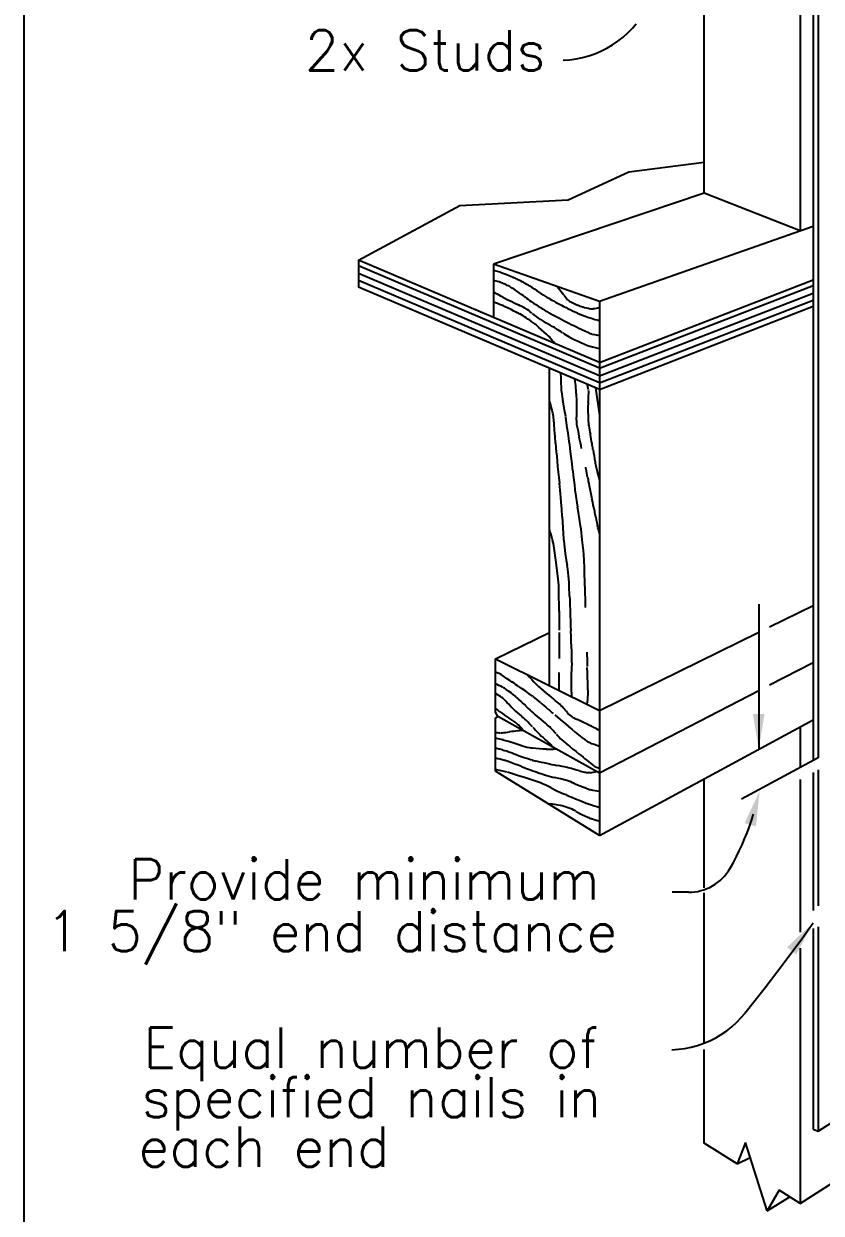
# Model space of a CAD drawing. Header units: inches. Extents: x 683 to 9753, y -6805 to 20230.
# Drawn here: x 8529.5 to 8628.8, y -3509.9 to -3362 of the extents above; entities that cross this region are included whole.
import ezdxf

# ---------------------------------------------------------------- set-up
doc = ezdxf.new("R2010")
doc.units = ezdxf.units.IN
doc.header["$LTSCALE"] = 48
doc.header["$MEASUREMENT"] = 0
for name, color, linetype in [('Dim', 1, 'Continuous'), ('DPIS-BL', 9, 'Continuous'), ('DPIS-TEXT', 7, 'Continuous')]:
    doc.layers.add(name, color=color, linetype=linetype)
doc.styles.add('SIMPLEX', font='simplex.shx', dxfattribs={"oblique": 15, "height": 4})

# ---------------------------------------------------------------- blocks, each defined once
blk = doc.blocks.new('A$C1BDB07E1')
at = {"color": 6}
blk.add_circle((-155.2, -310.96), 8.93, dxfattribs=at)
at = {"layer": 'Dim', "color": 6}
for p, q in [((-177.33, -175.76), (-177.33, -121.41)), ((-165.41, -124.69), (-165.41, -180.45)), ((-194.25, -176.58), (-186.74, -173.1)), ((-186.74, -173.1), (-177.33, -171.89)), ((-177.33, -175.76), (-203.55, -184.57)), ((-165.41, -180.45), (-177.33, -175.76)), ((-220.36, -184.07), (-207.73, -177.27)), ((-207.73, -177.27), (-194.25, -176.58)), ((-163.8, -179.88), (-190.36, -189.24)), ((-190.36, -196.8), (-220.36, -184.07)), ((-220.36, -184.07), (-220.36, -187.43)), ((-190.36, -189.24), (-203.55, -184.57)), ((-203.55, -184.57), (-203.55, -191.2)), ((-190.36, -200.17), (-220.36, -187.43)), ((-190.36, -196.8), (-163.8, -186.52)), ((-190.36, -189.24), (-190.36, -196.8)), ((-190.36, -200.17), (-163.8, -189.82)), ((-196.59, -237.02), (-196.59, -197.52)), ((-190.36, -196.8), (-190.36, -200.17)), ((-190.36, -200.17), (-190.36, -240.1)), ((-169.23, -229.71), (-163.8, -227.04)), ((-203.32, -233.69), (-196.59, -230.42)), ((-190.36, -240.1), (-170.55, -230.36)), ((-203.32, -233.69), (-190.36, -240.1)), ((-203.32, -240.32), (-203.32, -233.69)), ((-163.8, -234.16), (-169.23, -236.96)), ((-170.55, -237.65), (-190.36, -247.88)), ((-203.32, -247.63), (-203.32, -241.01)), ((-190.36, -240.1), (-190.36, -255.66)), ((-190.36, -255.66), (-163.8, -241.27)), ((-165.41, -242.14), (-165.41, -247.2)), ((-190.36, -255.66), (-203.32, -247.63)), ((-177.33, -262.15), (-177.33, -248.6)), ((-165.41, -248.7), (-165.41, -267.67)), ((-177.33, -281.47), (-177.33, -262.8)), ((-165.41, -269.68), (-165.41, -301.41)), ((-177.33, -293.93), (-177.33, -282.28)), ((-173.22, -296.5), (-177.33, -293.93)), ((-172.21, -293.83), (-173.22, -296.5)), ((-169.49, -302.32), (-172.21, -293.83)), ((-173.22, -296.5), (-171.61, -295.71)), ((-165.41, -301.41), (-158.62, -297.08)), ((-168.02, -299.77), (-169.49, -302.32)), ((-165.41, -301.41), (-168.02, -299.77)), ((-169.49, -302.32), (-166.68, -300.61))]:
    blk.add_line(p, q, dxfattribs=at)
at = {"layer": 'Dim', "color": 1}
for p, q in [((-163.8, -130.08), (-163.8, -246.33)), ((-163.16, -130.34), (-163.16, -245.98)), ((-163.8, -247.83), (-163.8, -264.99)), ((-163.16, -247.49), (-163.16, -264.41)), ((-163.8, -267.24), (-163.8, -292.17)), ((-163.16, -267.03), (-163.16, -292.43)), ((-163.16, -292.43), (-159, -289.78)), ((-163.8, -292.17), (-163.16, -292.43))]:
    blk.add_line(p, q, dxfattribs=at)
at = {"layer": 'Dim', "color": 2}
for p, q in [((-186.84, -155.8), (-186.27, -155.21)), ((-186.27, -155.21), (-185.82, -154.69)), ((-188.08, -156.85), (-187.44, -156.35)), ((-187.44, -156.35), (-186.84, -155.8)), ((-190.94, -158.41), (-190.19, -158.09)), ((-190.19, -158.09), (-189.46, -157.72)), ((-189.46, -157.72), (-188.76, -157.31)), ((-188.76, -157.31), (-188.08, -156.85)), ((-194.91, -159.2), (-194.1, -159.15)), ((-194.1, -159.15), (-193.29, -159.05)), ((-193.29, -159.05), (-192.49, -158.89)), ((-192.49, -158.89), (-191.71, -158.67)), ((-191.71, -158.67), (-190.94, -158.41)), ((-190.36, -197.52), (-220.36, -184.79)), ((-190.36, -198.48), (-220.36, -185.75)), ((-203.54, -185.38), (-203.54, -185.38)), ((-203.38, -185.42), (-203.54, -185.38)), ((-203.22, -185.46), (-203.38, -185.42)), ((-203.07, -185.5), (-203.22, -185.46)), ((-202.91, -185.55), (-203.07, -185.5)), ((-202.29, -185.77), (-202.68, -185.62)), ((-201.9, -185.92), (-202.29, -185.77)), ((-201.51, -186.08), (-201.9, -185.92)), ((-201.12, -186.23), (-201.51, -186.08)), ((-190.36, -199.35), (-220.36, -186.62)), ((-203.54, -186.61), (-203.55, -186.61)), ((-203.52, -186.61), (-203.54, -186.61)), ((-203.49, -186.62), (-203.52, -186.61)), ((-203.47, -186.63), (-203.49, -186.62)), ((-203.44, -186.63), (-203.47, -186.63)), ((-203.41, -186.64), (-203.41, -186.64)), ((-203.23, -186.69), (-203.41, -186.64)), ((-203.05, -186.75), (-203.23, -186.69)), ((-202.87, -186.8), (-203.05, -186.75)), ((-202.69, -186.86), (-202.87, -186.8)), ((-201.5, -187.41), (-201.5, -187.41)), ((-201.25, -187.56), (-201.5, -187.41)), ((-201.01, -187.71), (-201.25, -187.56)), ((-200.77, -187.87), (-201.01, -187.71)), ((-200.53, -188.03), (-200.77, -187.87)), ((-200.6, -186.47), (-200.6, -186.47)), ((-200.4, -186.57), (-200.6, -186.47)), ((-200.2, -186.67), (-200.4, -186.57)), ((-200, -186.77), (-200.2, -186.67)), ((-199.81, -186.88), (-200, -186.77)), ((-199.8, -186.88), (-199.81, -186.88)), ((-199.61, -186.99), (-199.8, -186.88)), ((-199.41, -187.1), (-199.61, -186.99)), ((-199.22, -187.21), (-199.41, -187.1)), ((-199.03, -187.32), (-199.22, -187.21)), ((-198.74, -187.5), (-199.03, -187.32)), ((-198.46, -187.68), (-198.74, -187.5)), ((-198.18, -187.87), (-198.46, -187.68)), ((-197.9, -188.06), (-198.18, -187.87)), ((-195.64, -187.38), (-195.65, -187.37)), ((-195.61, -187.41), (-195.64, -187.38)), ((-195.58, -187.45), (-195.61, -187.41)), ((-195.56, -187.48), (-195.58, -187.45)), ((-195.53, -187.52), (-195.56, -187.48)), ((-195.53, -187.52), (-195.53, -187.52)), ((-195.51, -187.54), (-195.53, -187.52)), ((-195.5, -187.55), (-195.51, -187.54)), ((-195.48, -187.57), (-195.5, -187.55)), ((-195.47, -187.59), (-195.48, -187.57)), ((-195.3, -187.8), (-195.47, -187.59)), ((-195.13, -188.01), (-195.3, -187.8)), ((-190.36, -197.52), (-163.8, -187.24)), ((-203.3, -189.4), (-203.55, -189.32)), ((-203.54, -188.05), (-203.33, -188.17)), ((-203.33, -188.17), (-203.12, -188.29)), ((-203.12, -188.29), (-202.91, -188.4)), ((-202.91, -188.4), (-202.69, -188.52)), ((-202.69, -188.52), (-202.6, -188.57)), ((-202.6, -188.57), (-202.51, -188.62)), ((-202.51, -188.62), (-202.42, -188.67)), ((-202.42, -188.67), (-202.32, -188.72)), ((-202.32, -188.72), (-201.85, -188.96)), ((-202.32, -188.72), (-202.32, -188.72)), ((-201.85, -188.96), (-201.38, -189.19)), ((-201.38, -189.19), (-200.91, -189.42)), ((-200.31, -188.19), (-200.53, -188.03)), ((-200.09, -188.34), (-200.31, -188.19)), ((-199.87, -188.5), (-200.09, -188.34)), ((-199.65, -188.66), (-199.87, -188.5)), ((-199.65, -188.66), (-199.46, -188.81)), ((-199.46, -188.81), (-199.26, -188.95)), ((-199.26, -188.95), (-199.07, -189.09)), ((-199.07, -189.09), (-198.87, -189.23)), ((-198.87, -189.23), (-198.58, -189.42)), ((-197.9, -188.06), (-197.66, -188.23)), ((-197.66, -188.23), (-197.4, -188.4)), ((-197.4, -188.4), (-197.15, -188.56)), ((-197.15, -188.56), (-196.89, -188.72)), ((-196.89, -188.72), (-196.89, -188.72)), ((-196.88, -188.72), (-196.69, -188.83)), ((-196.69, -188.83), (-196.5, -188.94)), ((-196.5, -188.94), (-196.3, -189.05)), ((-196.3, -189.05), (-196.11, -189.16)), ((-196.11, -189.16), (-196.1, -189.17)), ((-196.1, -189.16), (-195.85, -189.3)), ((-195.85, -189.3), (-195.6, -189.43)), ((-194.97, -188.22), (-195.13, -188.01)), ((-194.8, -188.44), (-194.97, -188.22)), ((-190.36, -198.48), (-163.8, -188.2)), ((-190.36, -199.35), (-163.8, -189.07)), ((-203.06, -189.49), (-203.3, -189.4)), ((-202.82, -189.58), (-203.06, -189.49)), ((-202.58, -189.68), (-202.82, -189.58)), ((-201.75, -190.06), (-202.11, -189.89)), ((-201.38, -190.24), (-201.75, -190.06)), ((-201.02, -190.42), (-201.38, -190.24)), ((-200.66, -190.59), (-201.02, -190.42)), ((-200.91, -189.42), (-200.44, -189.65)), ((-200.44, -189.65), (-200.44, -189.65)), ((-200.24, -189.75), (-200.44, -189.65)), ((-200.44, -189.65), (-200.44, -189.65)), ((-200.3, -190.78), (-200.3, -190.78)), ((-200.09, -190.9), (-200.3, -190.78)), ((-200.04, -189.85), (-200.24, -189.75)), ((-199.85, -189.95), (-200.04, -189.85)), ((-199.65, -190.06), (-199.85, -189.95)), ((-198.58, -189.42), (-198.3, -189.61)), ((-198.3, -189.61), (-198.01, -189.8)), ((-198.01, -189.8), (-197.72, -189.99)), ((-197.72, -189.99), (-197.55, -190.1)), ((-197.55, -190.1), (-197.38, -190.2)), ((-197.38, -190.2), (-197.2, -190.31)), ((-197.2, -190.31), (-197.03, -190.42)), ((-197.03, -190.42), (-197.02, -190.42)), ((-197.02, -190.42), (-196.9, -190.49)), ((-196.9, -190.49), (-196.78, -190.56)), ((-196.78, -190.56), (-196.66, -190.62)), ((-196.66, -190.62), (-196.53, -190.69)), ((-196.53, -190.69), (-196.53, -190.69)), ((-196.51, -190.7), (-195.93, -191.01)), ((-195.6, -189.43), (-195.35, -189.57)), ((-195.35, -189.57), (-195.1, -189.7)), ((-195.1, -189.7), (-194.91, -189.8)), ((-195.1, -189.7), (-195.1, -189.7)), ((-194.91, -189.8), (-194.72, -189.9)), ((-194.72, -189.9), (-194.53, -189.99)), ((-194.53, -189.99), (-194.34, -190.08)), ((-194.34, -190.08), (-194.03, -190.23)), ((-194.34, -190.08), (-194.34, -190.08)), ((-194.03, -190.23), (-193.73, -190.37)), ((-193.73, -190.37), (-193.43, -190.51)), ((-193.43, -190.51), (-193.12, -190.65)), ((-193.12, -190.65), (-193.12, -190.66)), ((-193.12, -190.66), (-192.81, -190.8)), ((-192.81, -190.8), (-192.49, -190.93)), ((-199.89, -191.02), (-200.09, -190.9)), ((-199.69, -191.14), (-199.89, -191.02)), ((-199.49, -191.27), (-199.69, -191.14)), ((-199.27, -191.42), (-199.49, -191.27)), ((-199.05, -191.56), (-199.27, -191.42)), ((-198.83, -191.72), (-199.05, -191.56)), ((-198.62, -191.87), (-198.83, -191.72)), ((-198.22, -192.19), (-198.24, -192.17)), ((-197.9, -192.47), (-198.22, -192.19)), ((-197.77, -191.44), (-197.52, -191.59)), ((-197.52, -191.59), (-197.27, -191.74)), ((-197.27, -191.74), (-197.01, -191.89)), ((-197.01, -191.89), (-196.76, -192.03)), ((-196.75, -192.04), (-196.76, -192.03)), ((-196.5, -192.18), (-196.75, -192.04)), ((-196.24, -192.33), (-196.5, -192.18)), ((-195.99, -192.48), (-196.24, -192.33)), ((-195.93, -191.01), (-195.35, -191.32)), ((-195.35, -191.32), (-194.76, -191.62)), ((-194.76, -191.62), (-194.18, -191.92)), ((-194.19, -191.92), (-193.88, -192.08)), ((-193.88, -192.08), (-193.57, -192.23)), ((-193.57, -192.23), (-193.25, -192.39)), ((-192.49, -190.93), (-192.17, -191.05)), ((-192.17, -191.05), (-191.84, -191.17)), ((-191.84, -191.17), (-191.54, -191.27)), ((-191.84, -191.17), (-191.84, -191.17)), ((-191.54, -191.27), (-191.25, -191.36)), ((-191.25, -191.36), (-190.95, -191.45)), ((-190.95, -191.45), (-190.64, -191.52)), ((-190.64, -191.52), (-190.64, -191.52)), ((-190.59, -191.53), (-190.54, -191.54)), ((-190.54, -191.54), (-190.48, -191.55)), ((-190.48, -191.55), (-190.42, -191.55)), ((-190.42, -191.55), (-190.36, -191.56)), ((-190.36, -191.56), (-190.36, -191.56)), ((-197.57, -192.76), (-197.9, -192.47)), ((-197.25, -193.04), (-197.57, -192.76)), ((-196.93, -193.33), (-197.25, -193.04)), ((-196.58, -193.68), (-196.58, -193.68)), ((-196.41, -193.87), (-196.58, -193.68)), ((-195.74, -192.63), (-195.99, -192.48)), ((-195.73, -192.63), (-195.74, -192.63)), ((-195.54, -192.75), (-195.73, -192.63)), ((-195.34, -192.87), (-195.54, -192.75)), ((-195.15, -193), (-195.34, -192.87)), ((-194.96, -193.12), (-195.15, -193)), ((-194.95, -193.12), (-194.76, -193.24)), ((-194.76, -193.24), (-194.56, -193.37)), ((-194.56, -193.37), (-194.36, -193.49)), ((-194.36, -193.49), (-194.16, -193.61)), ((-193.84, -193.79), (-193.44, -193.98)), ((-193.25, -192.39), (-192.94, -192.54)), ((-192.94, -192.54), (-192.93, -192.54)), ((-192.93, -192.54), (-192.56, -192.72)), ((-192.56, -192.72), (-192.2, -192.89)), ((-192.2, -192.89), (-191.83, -193.06)), ((-191.83, -193.06), (-191.46, -193.23)), ((-191.22, -193.31), (-191, -193.34)), ((-191, -193.34), (-190.79, -193.38)), ((-190.79, -193.38), (-190.57, -193.41)), ((-190.57, -193.41), (-190.36, -193.43)), ((-196.25, -194.06), (-196.41, -193.87)), ((-196.08, -194.25), (-196.25, -194.06)), ((-195.92, -194.44), (-196.08, -194.25)), ((-193.44, -193.98), (-193.03, -194.17)), ((-193.03, -194.17), (-192.62, -194.36)), ((-192.62, -194.36), (-192.21, -194.55)), ((-192.21, -194.55), (-192.19, -194.56)), ((-191.54, -194.8), (-191.23, -194.88)), ((-191.23, -194.88), (-190.91, -194.96)), ((-190.91, -194.96), (-190.59, -195.03)), ((-190.59, -195.03), (-190.27, -195.09)), ((-195.22, -198.1), (-195.22, -198.12)), ((-195.22, -198.12), (-195.22, -198.15)), ((-195.22, -198.15), (-195.22, -198.17)), ((-195.22, -198.17), (-195.22, -198.2)), ((-195.22, -198.22), (-195.2, -198.62)), ((-195.2, -198.62), (-195.19, -199.02)), ((-195.19, -199.02), (-195.17, -199.42)), ((-195.17, -199.42), (-195.15, -199.83)), ((-193.42, -198.89), (-193.43, -198.87)), ((-193.33, -199.73), (-193.42, -198.89)), ((-193.26, -200.57), (-193.33, -199.73)), ((-195.15, -199.82), (-195.14, -199.98)), ((-195.14, -199.98), (-195.13, -200.14)), ((-195.13, -200.14), (-195.12, -200.3)), ((-195.12, -200.3), (-195.1, -200.46)), ((-193.24, -200.81), (-193.26, -200.57)), ((-193.22, -201.06), (-193.24, -200.81)), ((-193.21, -201.3), (-193.22, -201.06)), ((-191.73, -201.23), (-191.72, -200.94)), ((-191.72, -200.94), (-191.71, -200.65)), ((-191.71, -200.65), (-191.71, -200.65)), ((-190.85, -199.96), (-190.36, -203.42)), ((-196.58, -201.59), (-196.58, -201.58)), ((-196.47, -201.97), (-196.58, -201.59)), ((-196.37, -202.35), (-196.47, -201.97)), ((-196.27, -202.74), (-196.37, -202.35)), ((-194.86, -201.95), (-194.94, -201.56)), ((-194.71, -202.75), (-194.86, -201.95)), ((-193.21, -201.55), (-193.21, -201.3)), ((-193.21, -201.56), (-193.21, -201.55)), ((-193.2, -202.38), (-193.21, -201.56)), ((-193.21, -203.19), (-193.2, -202.38)), ((-191.81, -202.61), (-191.81, -202.99)), ((-191.78, -201.8), (-191.75, -201.52)), ((-191.75, -201.52), (-191.73, -201.23)), ((-196.17, -203.12), (-196.27, -202.74)), ((-196.09, -203.61), (-196.09, -203.58)), ((-196.02, -204.42), (-196.09, -203.61)), ((-194.58, -203.55), (-194.71, -202.75)), ((-194.57, -203.64), (-194.58, -203.56)), ((-194.47, -204.29), (-194.57, -203.64)), ((-193.24, -204), (-193.21, -203.19)), ((-191.81, -202.99), (-191.8, -203.37)), ((-191.8, -203.37), (-191.78, -203.75)), ((-191.78, -203.75), (-191.77, -204.12)), ((-191.77, -204.12), (-191.77, -204.13)), ((-195.95, -205.22), (-196.02, -204.42)), ((-195.89, -206.03), (-195.95, -205.22)), ((-194.38, -204.94), (-194.47, -204.29)), ((-194.29, -205.59), (-194.38, -204.94)), ((-194.19, -206.24), (-194.29, -205.59)), ((-193.19, -204.68), (-193.12, -205.03)), ((-193.12, -205.03), (-193.04, -205.37)), ((-193.04, -205.37), (-192.97, -205.71)), ((-191.7, -204.68), (-191.66, -204.96)), ((-191.66, -204.96), (-191.61, -205.23)), ((-191.61, -205.23), (-191.56, -205.5)), ((-191.56, -205.5), (-191.51, -205.78)), ((-195.83, -206.84), (-195.89, -206.03)), ((-195.84, -206.82), (-195.79, -207.37)), ((-194.19, -206.25), (-194.19, -206.23)), ((-194.13, -206.66), (-194.19, -206.25)), ((-194.08, -207.07), (-194.13, -206.66)), ((-194.02, -207.49), (-194.08, -207.07)), ((-192.97, -205.71), (-192.9, -206.05)), ((-192.9, -206.05), (-192.89, -206.08)), ((-192.88, -206.14), (-192.88, -206.1)), ((-192.8, -206.48), (-192.88, -206.14)), ((-192.73, -206.82), (-192.8, -206.48)), ((-192.66, -207.16), (-192.73, -206.82)), ((-191.51, -205.78), (-191.5, -205.79)), ((-191.5, -205.8), (-191.5, -205.79)), ((-191.45, -206.08), (-191.5, -205.8)), ((-191.4, -206.35), (-191.45, -206.08)), ((-191.35, -206.63), (-191.4, -206.35)), ((-191.3, -206.9), (-191.35, -206.63)), ((-191.3, -206.93), (-191.3, -206.9)), ((-191.27, -207.1), (-191.3, -206.93)), ((-191.24, -207.28), (-191.27, -207.1)), ((-195.79, -207.37), (-195.75, -207.93)), ((-195.75, -207.93), (-195.7, -208.48)), ((-195.7, -208.48), (-195.65, -209.03)), ((-193.96, -207.9), (-194.02, -207.49)), ((-193.96, -207.92), (-193.97, -207.89)), ((-193.82, -209.1), (-193.96, -207.92)), ((-192.59, -207.5), (-192.66, -207.16)), ((-191.21, -207.45), (-191.24, -207.28)), ((-191.18, -207.62), (-191.21, -207.45)), ((-191.17, -207.66), (-191.11, -208.04)), ((-191.11, -208.04), (-191.04, -208.41)), ((-191.04, -208.41), (-190.98, -208.78)), ((-195.65, -209.03), (-195.65, -209.05)), ((-195.65, -209.06), (-195.58, -209.75)), ((-195.58, -209.75), (-195.51, -210.44)), ((-193.69, -210.28), (-193.82, -209.1)), ((-192.09, -209.86), (-192.09, -209.84)), ((-192.08, -209.9), (-192.09, -209.86)), ((-192.07, -209.95), (-192.08, -209.9)), ((-192.06, -210), (-192.07, -209.95)), ((-192.05, -210.04), (-192.06, -210)), ((-192.05, -210.04), (-192.05, -210.04)), ((-192, -210.3), (-192.05, -210.04)), ((-190.98, -208.78), (-190.91, -209.16)), ((-190.91, -209.16), (-190.89, -209.31)), ((-190.74, -210), (-190.65, -210.37)), ((-195.51, -210.44), (-195.44, -211.13)), ((-195.44, -211.13), (-195.36, -211.82)), ((-193.69, -210.27), (-193.63, -210.86)), ((-193.63, -210.86), (-193.57, -211.45)), ((-193.57, -211.45), (-193.5, -212.04)), ((-191.95, -210.57), (-192, -210.3)), ((-191.9, -210.83), (-191.95, -210.57)), ((-191.85, -211.09), (-191.9, -210.83)), ((-191.85, -211.1), (-191.8, -211.36)), ((-191.8, -211.36), (-191.76, -211.62)), ((-190.65, -210.37), (-190.56, -210.74)), ((-190.56, -210.74), (-190.46, -211.11)), ((-190.46, -211.11), (-190.36, -211.48)), ((-195.36, -211.82), (-195.36, -211.85)), ((-195.31, -212.27), (-195.36, -211.84)), ((-195.27, -212.71), (-195.31, -212.27)), ((-195.23, -213.14), (-195.27, -212.71)), ((-193.5, -212.04), (-193.42, -212.63)), ((-193.42, -212.63), (-193.42, -212.66)), ((-193.42, -212.65), (-193.31, -213.46)), ((-191.76, -211.62), (-191.71, -211.88)), ((-191.71, -211.88), (-191.65, -212.14)), ((-191.65, -212.14), (-191.65, -212.16)), ((-191.65, -212.15), (-191.57, -212.55)), ((-191.57, -212.55), (-191.49, -212.95)), ((-191.49, -212.95), (-191.4, -213.35)), ((-195.19, -213.58), (-195.23, -213.14)), ((-195.13, -214.18), (-195.19, -213.58)), ((-195.07, -215.07), (-195.13, -214.18)), ((-193.31, -213.46), (-193.18, -214.27)), ((-193.18, -214.27), (-193.09, -214.81)), ((-191.4, -213.35), (-191.31, -213.75)), ((-191.31, -213.75), (-191.31, -213.75)), ((-191.31, -213.78), (-191.31, -213.76)), ((-191.22, -214.17), (-191.31, -213.78)), ((-191.14, -214.56), (-191.22, -214.17)), ((-195.02, -215.97), (-195.07, -215.07)), ((-195.02, -215.96), (-194.94, -217.39)), ((-192.97, -215.48), (-193.09, -214.81)), ((-192.84, -216.31), (-192.97, -215.48)), ((-191.05, -214.96), (-191.14, -214.56)), ((-190.97, -215.35), (-191.05, -214.96)), ((-190.97, -215.35), (-190.97, -215.35)), ((-190.94, -215.53), (-190.97, -215.35)), ((-190.9, -215.7), (-190.94, -215.53)), ((-190.87, -215.88), (-190.9, -215.7)), ((-190.84, -216.06), (-190.87, -215.88)), ((-194.94, -217.39), (-194.83, -218.81)), ((-192.72, -217.15), (-192.84, -216.31)), ((-192.67, -217.53), (-192.72, -217.15)), ((-190.83, -216.07), (-190.78, -216.39)), ((-190.78, -216.39), (-190.72, -216.71)), ((-190.72, -216.71), (-190.66, -217.04)), ((-190.66, -217.04), (-190.6, -217.36)), ((-196.49, -217.88), (-196.58, -217.54)), ((-196.39, -218.22), (-196.49, -217.88)), ((-196.3, -218.56), (-196.39, -218.22)), ((-196.2, -218.89), (-196.3, -218.56)), ((-194.83, -218.81), (-194.82, -218.98)), ((-192.52, -218.87), (-192.67, -217.53)), ((-192.38, -220.21), (-192.52, -218.87)), ((-190.55, -217.56), (-190.5, -217.71)), ((-190.5, -217.71), (-190.46, -217.87)), ((-190.46, -217.87), (-190.41, -218.02)), ((-190.41, -218.02), (-190.36, -218.18)), ((-190.36, -218.18), (-190.36, -218.18)), ((-196.07, -219.62), (-196.11, -219.34)), ((-195.77, -221.69), (-196.07, -219.62)), ((-194.82, -218.98), (-194.74, -219.79)), ((-194.74, -219.79), (-194.64, -220.59)), ((-192.34, -220.69), (-192.38, -220.21)), ((-195.51, -223.77), (-195.77, -221.69)), ((-194.64, -220.59), (-194.51, -221.4)), ((-194.51, -221.4), (-194.4, -222.03)), ((-192.29, -221.5), (-192.34, -220.69)), ((-192.25, -222.31), (-192.29, -221.5)), ((-194.32, -222.54), (-194.4, -222.03)), ((-194.22, -223.35), (-194.32, -222.54)), ((-194.16, -224.16), (-194.22, -223.35)), ((-192.24, -222.75), (-192.25, -222.35)), ((-192.22, -223.3), (-192.24, -222.75)), ((-192.2, -223.85), (-192.22, -223.3)), ((-195.47, -224.14), (-195.51, -223.77)), ((-195.44, -224.5), (-195.47, -224.14)), ((-195.43, -224.87), (-195.44, -224.5)), ((-195.42, -225.24), (-195.43, -224.87)), ((-194.16, -224.21), (-194.16, -224.18)), ((-194.14, -224.63), (-194.16, -224.21)), ((-194.13, -225.05), (-194.14, -224.63)), ((-192.19, -224.39), (-192.2, -223.85)), ((-192.17, -224.94), (-192.19, -224.39)), ((-195.42, -225.66), (-195.42, -225.31)), ((-195.42, -226.2), (-195.42, -225.66)), ((-195.41, -226.73), (-195.42, -226.2)), ((-194.11, -225.47), (-194.13, -225.05)), ((-194.1, -225.88), (-194.11, -225.47)), ((-194.1, -225.9), (-194.08, -226.3)), ((-194.08, -226.3), (-194.07, -226.69)), ((-192.17, -225.04), (-192.17, -224.93)), ((-192.15, -225.6), (-192.17, -225.04)), ((-192.13, -226.16), (-192.15, -225.6)), ((-192.12, -226.71), (-192.13, -226.16)), ((-195.41, -227.27), (-195.41, -226.73)), ((-195.41, -227.8), (-195.41, -227.27)), ((-195.41, -227.7), (-195.41, -228.23)), ((-194.07, -226.69), (-194.05, -227.08)), ((-194.05, -227.08), (-194.04, -227.48)), ((-194.04, -227.48), (-194.03, -227.64)), ((-194.03, -227.67), (-194.01, -228.3)), ((-192.1, -227.27), (-192.12, -226.71)), ((-170.55, -226.88), (-170.55, -244.93)), ((-195.41, -228.23), (-195.41, -228.76)), ((-195.41, -228.76), (-195.41, -229.29)), ((-195.41, -229.29), (-195.41, -229.82)), ((-194.01, -228.3), (-193.98, -228.93)), ((-193.98, -228.93), (-193.96, -229.56)), ((-195.41, -229.82), (-195.4, -230.09)), ((-195.4, -230.39), (-195.4, -231.47)), ((-193.96, -229.56), (-193.93, -230.19)), ((-193.93, -230.26), (-193.93, -230.17)), ((-193.9, -230.88), (-193.93, -230.26)), ((-195.4, -231.47), (-195.4, -232.54)), ((-193.88, -231.51), (-193.9, -230.88)), ((-193.85, -232.13), (-193.88, -231.51)), ((-193.83, -232.75), (-193.85, -232.13)), ((-195.4, -232.54), (-195.39, -233.62)), ((-193.82, -233.08), (-193.83, -232.71)), ((-193.82, -233.44), (-193.82, -233.08)), ((-193.82, -233.81), (-193.82, -233.44)), ((-191.94, -232.86), (-191.93, -233.26)), ((-191.93, -233.26), (-191.92, -233.65)), ((-191.92, -233.65), (-191.91, -234.05)), ((-193.83, -234.17), (-193.88, -235.63)), ((-193.83, -234.17), (-193.82, -233.81)), ((-191.91, -234.05), (-191.9, -234.44)), ((-191.9, -234.44), (-191.89, -234.64)), ((-191.87, -235.38), (-191.89, -234.76)), ((-203.32, -235.29), (-203.32, -235.29)), ((-203.17, -235.36), (-203.32, -235.29)), ((-203.01, -235.44), (-203.17, -235.36)), ((-202.86, -235.51), (-203.01, -235.44)), ((-202.71, -235.58), (-202.86, -235.51)), ((-202.46, -235.74), (-202.56, -235.67)), ((-202.15, -235.95), (-202.46, -235.74)), ((-201.85, -236.16), (-202.15, -235.95)), ((-201.54, -236.36), (-201.85, -236.16)), ((-201.23, -236.57), (-201.54, -236.36)), ((-201.19, -236.59), (-201.26, -236.55)), ((-201, -236.72), (-201.19, -236.59)), ((-200.81, -236.85), (-201, -236.72)), ((-199.34, -235.66), (-199.08, -235.96)), ((-199.08, -235.96), (-198.8, -236.25)), ((-198.8, -236.25), (-198.53, -236.54)), ((-198.53, -236.54), (-198.25, -236.83)), ((-195.4, -236.78), (-195.39, -236.39)), ((-195.39, -235.37), (-195.39, -235.36)), ((-195.38, -235.49), (-195.39, -235.37)), ((-195.39, -235.87), (-195.38, -235.75)), ((-195.39, -235.99), (-195.39, -235.87)), ((-195.39, -236.39), (-195.39, -235.99)), ((-195.38, -235.62), (-195.38, -235.49)), ((-195.38, -235.75), (-195.38, -235.62)), ((-193.88, -235.63), (-193.9, -237.09)), ((-191.85, -236.01), (-191.87, -235.38)), ((-191.83, -236.63), (-191.85, -236.01)), ((-191.81, -237.26), (-191.83, -236.63)), ((-201.98, -237.47), (-201.98, -237.47)), ((-201.68, -237.7), (-201.98, -237.47)), ((-201.38, -237.92), (-201.68, -237.7)), ((-201.09, -238.15), (-201.38, -237.92)), ((-200.79, -238.38), (-201.09, -238.15)), ((-200.62, -236.98), (-200.81, -236.85)), ((-200.43, -237.11), (-200.62, -236.98)), ((-199.98, -237.42), (-200.41, -237.13)), ((-199.55, -237.71), (-199.98, -237.42)), ((-199.12, -238.01), (-199.55, -237.71)), ((-198.69, -238.3), (-199.12, -238.01)), ((-197.66, -237.38), (-197.33, -237.66)), ((-197.33, -237.66), (-197, -237.93)), ((-197, -237.93), (-196.66, -238.21)), ((-195.41, -237.58), (-195.4, -237.18)), ((-195.4, -237.18), (-195.4, -236.78)), ((-193.9, -237.09), (-193.9, -237.24)), ((-193.89, -237.47), (-193.88, -237.7)), ((-193.88, -237.7), (-193.87, -237.92)), ((-193.87, -237.92), (-193.86, -238.15)), ((-193.86, -238.15), (-193.84, -238.38)), ((-191.82, -238.42), (-191.8, -238.12)), ((-191.79, -237.88), (-191.81, -237.26)), ((-191.8, -238.12), (-191.8, -238.11)), ((-202.2, -238.77), (-202.2, -238.77)), ((-202.02, -238.96), (-202.2, -238.77)), ((-201.84, -239.14), (-202.02, -238.96)), ((-201.66, -239.33), (-201.84, -239.14)), ((-201.48, -239.53), (-201.66, -239.33)), ((-200.4, -238.72), (-200.4, -238.72)), ((-200.17, -238.93), (-200.4, -238.72)), ((-199.94, -239.15), (-200.17, -238.93)), ((-199.71, -239.37), (-199.94, -239.15)), ((-199.49, -239.59), (-199.71, -239.37)), ((-199.49, -239.59), (-199.28, -239.8)), ((-198.4, -238.53), (-198.63, -238.35)), ((-198.17, -238.72), (-198.4, -238.53)), ((-197.95, -238.92), (-198.17, -238.72)), ((-197.73, -239.12), (-197.95, -238.92)), ((-197.72, -239.12), (-197.5, -239.31)), ((-197.5, -239.31), (-197.28, -239.5)), ((-197.28, -239.5), (-197.05, -239.7)), ((-196.66, -238.21), (-196.33, -238.48)), ((-196.33, -238.48), (-196.32, -238.49)), ((-196.31, -238.49), (-196.32, -238.49)), ((-196.1, -238.66), (-196.31, -238.49)), ((-195.88, -238.84), (-196.1, -238.66)), ((-195.67, -239.02), (-195.88, -238.84)), ((-195.46, -239.2), (-195.67, -239.02)), ((-193.84, -238.38), (-193.84, -238.38)), ((-191.89, -239.34), (-191.87, -239.04)), ((-191.87, -239.04), (-191.84, -238.73)), ((-191.84, -238.73), (-191.82, -238.42)), ((-203.02, -240.83), (-203.32, -240.32)), ((-203.32, -241.01), (-203.02, -240.83)), ((-203.31, -239.86), (-203.2, -239.94)), ((-203.2, -239.94), (-203.1, -240.02)), ((-203.1, -240.02), (-202.99, -240.09)), ((-190.36, -247.88), (-203.02, -240.83)), ((-202.99, -240.09), (-202.88, -240.17)), ((-202.88, -240.17), (-202.86, -240.19)), ((-202.86, -240.18), (-202.82, -240.21)), ((-202.82, -240.21), (-202.78, -240.24)), ((-202.78, -240.24), (-202.74, -240.27)), ((-202.74, -240.27), (-202.69, -240.3)), ((-202.69, -240.3), (-202.68, -240.31)), ((-202.67, -240.32), (-202.43, -240.49)), ((-202.43, -240.49), (-202.18, -240.67)), ((-202.18, -240.67), (-201.93, -240.84)), ((-201.93, -240.84), (-201.68, -241.01)), ((-201.68, -241.01), (-201.65, -241.03)), ((-201.62, -241.06), (-201.66, -241.03)), ((-201.37, -241.23), (-201.62, -241.06)), ((-201.04, -239.97), (-200.81, -240.19)), ((-200.81, -240.19), (-200.56, -240.41)), ((-200.56, -240.41), (-200.32, -240.62)), ((-200.32, -240.62), (-200.07, -240.82)), ((-200.07, -240.82), (-200.07, -240.82)), ((-199.28, -239.8), (-199.06, -240.01)), ((-199.06, -240.01), (-198.85, -240.21)), ((-198.85, -240.21), (-198.63, -240.41)), ((-198.63, -240.41), (-198.63, -240.41)), ((-198.63, -240.41), (-198.38, -240.63)), ((-198.38, -240.63), (-198.12, -240.85)), ((-198.12, -240.85), (-197.86, -241.06)), ((-197.86, -241.06), (-197.6, -241.27)), ((-197.05, -239.7), (-196.83, -239.89)), ((-196.8, -239.91), (-196.71, -239.99)), ((-196.71, -239.99), (-196.61, -240.07)), ((-196.61, -240.07), (-196.52, -240.15)), ((-196.52, -240.15), (-196.43, -240.23)), ((-196.43, -240.23), (-196.33, -240.31)), ((-196.33, -240.31), (-196.24, -240.38)), ((-196.24, -240.38), (-196.15, -240.46)), ((-195.93, -240.65), (-195.26, -241.22)), ((-201.13, -241.4), (-201.37, -241.23)), ((-200.88, -241.57), (-201.13, -241.4)), ((-200.64, -241.75), (-200.88, -241.57)), ((-200.53, -242.64), (-200.78, -242.67)), ((-200.48, -242.63), (-200.53, -242.64)), ((-200.53, -242.64), (-200.53, -242.64)), ((-200.43, -242.63), (-200.48, -242.63)), ((-200.42, -241.94), (-200.43, -241.93)), ((-200.39, -242.62), (-200.43, -242.63)), ((-200.27, -242.1), (-200.42, -241.94)), ((-200.34, -242.62), (-200.39, -242.62)), ((-200.31, -242.61), (-200.34, -242.62)), ((-200.2, -242.6), (-200.31, -242.61)), ((-200.12, -242.27), (-200.27, -242.1)), ((-200.09, -242.59), (-200.2, -242.6)), ((-199.98, -242.43), (-200.12, -242.27)), ((-199.97, -242.58), (-200.09, -242.59)), ((-199.83, -242.61), (-199.98, -242.43)), ((-199.86, -242.57), (-199.97, -242.58)), ((-198.68, -242.17), (-198.52, -242.36)), ((-198.52, -242.36), (-198.35, -242.54)), ((-198.35, -242.54), (-198.18, -242.72)), ((-197.6, -241.27), (-197.6, -241.27)), ((-197.35, -241.47), (-197.6, -241.27)), ((-197.11, -241.67), (-197.35, -241.47)), ((-196.87, -241.87), (-197.11, -241.67)), ((-196.64, -242.08), (-196.87, -241.87)), ((-195.26, -241.22), (-194.6, -241.78)), ((-194.6, -241.78), (-193.94, -242.34)), ((-194.47, -241.89), (-194.3, -242.03)), ((-194.3, -242.03), (-194.13, -242.18)), ((-194.13, -242.18), (-193.96, -242.32)), ((-193.96, -242.32), (-193.79, -242.46)), ((-193.79, -242.46), (-193.79, -242.46)), ((-193.79, -242.46), (-193.38, -242.79)), ((-193.17, -241.21), (-193.19, -241.2)), ((-192.78, -241.39), (-193.17, -241.21)), ((-192.38, -241.58), (-192.78, -241.39)), ((-191.99, -241.77), (-192.38, -241.58)), ((-191.6, -241.96), (-191.99, -241.77)), ((-191.6, -241.96), (-191.6, -241.96)), ((-191.48, -242.02), (-191.6, -241.96)), ((-191.37, -242.07), (-191.48, -242.02)), ((-191.26, -242.13), (-191.37, -242.07)), ((-191.14, -242.18), (-191.26, -242.13)), ((-191.12, -242.2), (-191.13, -242.19)), ((-190.93, -242.29), (-191.12, -242.2)), ((-190.74, -242.39), (-190.93, -242.29)), ((-190.54, -242.49), (-190.74, -242.39)), ((-190.35, -242.59), (-190.54, -242.49)), ((-203.15, -243.59), (-203.32, -243.55)), ((-202.97, -243.63), (-203.15, -243.59)), ((-202.79, -243.67), (-202.97, -243.63)), ((-202.61, -243.71), (-202.79, -243.67)), ((-202.49, -242.88), (-202.26, -242.85)), ((-201.69, -243.96), (-202.34, -243.78)), ((-202.26, -242.85), (-202.03, -242.82)), ((-202.03, -242.82), (-201.8, -242.79)), ((-201.8, -242.79), (-201.57, -242.77)), ((-200.91, -244.19), (-201.69, -243.96)), ((-201.57, -242.77), (-201.55, -242.76)), ((-201.54, -242.76), (-201.55, -242.76)), ((-201.29, -242.73), (-201.54, -242.76)), ((-201.04, -242.7), (-201.29, -242.73)), ((-200.78, -242.67), (-201.04, -242.7)), ((-198.18, -242.72), (-198.01, -242.89)), ((-198.01, -242.89), (-197.81, -243.09)), ((-197.81, -243.09), (-197.61, -243.28)), ((-197.61, -243.28), (-197.4, -243.47)), ((-197.4, -243.47), (-197.19, -243.65)), ((-197.19, -243.65), (-197.19, -243.65)), ((-196.97, -243.85), (-197.19, -243.65)), ((-196.75, -244.05), (-196.97, -243.85)), ((-196.53, -244.25), (-196.75, -244.05)), ((-195, -243.81), (-194.87, -243.92)), ((-194.87, -243.92), (-194.74, -244.03)), ((-194.74, -244.03), (-194.6, -244.14)), ((-193.38, -242.79), (-192.97, -243.12)), ((-192.97, -243.12), (-192.56, -243.45)), ((-192.56, -243.45), (-192.16, -243.77)), ((-191.67, -244.06), (-191.35, -244.19)), ((-203.32, -244.79), (-203.32, -244.79)), ((-203.31, -244.79), (-203.32, -244.79)), ((-203.31, -244.8), (-203.31, -244.79)), ((-203.3, -244.8), (-203.31, -244.8)), ((-203.29, -244.8), (-203.3, -244.8)), ((-203.28, -244.8), (-203.29, -244.8)), ((-203.15, -244.83), (-203.28, -244.8)), ((-203.02, -244.86), (-203.15, -244.83)), ((-202.9, -244.9), (-203.02, -244.86)), ((-202.77, -244.93), (-202.9, -244.9)), ((-202.76, -244.93), (-202.77, -244.93)), ((-202.61, -244.97), (-202.76, -244.93)), ((-202.46, -245.01), (-202.61, -244.97)), ((-202.31, -245.06), (-202.46, -245.01)), ((-202.17, -245.1), (-202.31, -245.06)), ((-202.16, -245.1), (-202.17, -245.1)), ((-201.9, -245.18), (-202.16, -245.1)), ((-201.64, -245.27), (-201.9, -245.18)), ((-201.38, -245.36), (-201.64, -245.27)), ((-201.12, -245.45), (-201.38, -245.36)), ((-201.12, -245.45), (-200.75, -245.59)), ((-200.14, -244.44), (-200.91, -244.19)), ((-200.75, -245.59), (-200.38, -245.73)), ((-198.71, -244.76), (-198.28, -244.8)), ((-198.28, -244.8), (-197.84, -244.83)), ((-197.84, -244.83), (-197.41, -244.86)), ((-197.41, -244.86), (-196.98, -244.89)), ((-196.98, -244.89), (-196.97, -244.89)), ((-196.57, -244.9), (-196.36, -244.9)), ((-196.32, -244.46), (-196.53, -244.25)), ((-196.36, -244.9), (-196.15, -244.9)), ((-196.28, -244.5), (-196.29, -244.49)), ((-196.24, -244.54), (-196.28, -244.5)), ((-196.21, -244.58), (-196.24, -244.54)), ((-196.17, -244.63), (-196.21, -244.58)), ((-196.13, -244.67), (-196.17, -244.63)), ((-196.15, -244.9), (-195.94, -244.89)), ((-195.94, -244.89), (-195.74, -244.89)), ((-194.6, -244.14), (-194.47, -244.25)), ((-194.47, -244.25), (-194.47, -244.25)), ((-194.46, -244.26), (-194.07, -244.58)), ((-194.07, -244.58), (-193.68, -244.9)), ((-193.68, -244.9), (-193.28, -245.22)), ((-193.28, -245.22), (-192.89, -245.54)), ((-192.9, -245.53), (-192.66, -245.72)), ((-191.35, -244.19), (-191.02, -244.3)), ((-191.02, -244.3), (-190.69, -244.41)), ((-190.69, -244.41), (-190.36, -244.52)), ((-190.36, -244.52), (-190.36, -244.52)), ((-203.04, -246.1), (-203.32, -246.04)), ((-202.75, -246.17), (-203.04, -246.1)), ((-202.47, -246.24), (-202.75, -246.17)), ((-202.18, -246.31), (-202.47, -246.24)), ((-201.72, -246.45), (-201.74, -246.45)), ((-201.31, -246.61), (-201.72, -246.45)), ((-200.9, -246.76), (-201.31, -246.61)), ((-200.48, -246.92), (-200.9, -246.76)), ((-200.07, -247.07), (-200.48, -246.92)), ((-200.38, -245.73), (-200.01, -245.85)), ((-200.09, -247.07), (-199.87, -247.15)), ((-200.01, -245.85), (-199.63, -245.98)), ((-199.63, -245.98), (-199.63, -245.98)), ((-199.62, -245.98), (-199.4, -246.05)), ((-199.4, -246.05), (-199.18, -246.12)), ((-199.18, -246.12), (-198.96, -246.19)), ((-198.96, -246.19), (-198.74, -246.26)), ((-198.74, -246.26), (-198.71, -246.27)), ((-198.28, -246.38), (-197.95, -246.45)), ((-197.95, -246.45), (-197.62, -246.52)), ((-197.62, -246.52), (-197.29, -246.59)), ((-197.29, -246.59), (-196.97, -246.66)), ((-196.97, -246.66), (-196.93, -246.67)), ((-196.93, -246.67), (-196.61, -246.74)), ((-196.61, -246.74), (-196.3, -246.8)), ((-196.3, -246.8), (-195.98, -246.87)), ((-195.98, -246.87), (-195.67, -246.93)), ((-195.66, -246.93), (-195.67, -246.93)), ((-195.34, -246.98), (-195.66, -246.93)), ((-195.03, -247.05), (-195.34, -246.98)), ((-194.71, -247.11), (-195.03, -247.05)), ((-192.66, -245.72), (-192.42, -245.92)), ((-192.42, -245.92), (-192.18, -246.11)), ((-192.18, -246.11), (-191.93, -246.3)), ((-191.93, -246.3), (-191.92, -246.32)), ((-191.92, -246.32), (-191.71, -246.48)), ((-191.71, -246.48), (-191.49, -246.65)), ((-191.49, -246.65), (-191.28, -246.81)), ((-191.28, -246.81), (-191.07, -246.98)), ((-191.07, -246.98), (-191.06, -246.98)), ((-163.16, -245.98), (-172.68, -251.12)), ((-203.32, -247.45), (-203.32, -247.45)), ((-202.96, -247.53), (-203.32, -247.45)), ((-202.6, -247.61), (-202.96, -247.53)), ((-202.25, -247.69), (-202.6, -247.61)), ((-201.89, -247.78), (-202.25, -247.69)), ((-201.2, -247.97), (-201.27, -247.95)), ((-200.45, -248.21), (-201.2, -247.97)), ((-199.7, -248.45), (-200.45, -248.21)), ((-199.87, -247.15), (-199.66, -247.23)), ((-198.95, -248.69), (-199.7, -248.45)), ((-199.66, -247.23), (-199.44, -247.31)), ((-199.44, -247.31), (-199.22, -247.39)), ((-199.22, -247.39), (-199.22, -247.39)), ((-199.22, -247.39), (-198.94, -247.49)), ((-198.94, -247.49), (-198.66, -247.59)), ((-198.66, -247.59), (-198.39, -247.68)), ((-198.39, -247.68), (-198.11, -247.78)), ((-198.11, -247.78), (-198.06, -247.8)), ((-198.07, -247.8), (-197.85, -247.88)), ((-197.85, -247.88), (-197.63, -247.95)), ((-197.63, -247.95), (-197.41, -248.03)), ((-197.41, -248.03), (-197.19, -248.1)), ((-196.03, -248.42), (-196.04, -248.42)), ((-195.23, -248.61), (-196.03, -248.42)), ((-194.4, -247.19), (-194.71, -247.11)), ((-194.06, -247.28), (-194.26, -247.22)), ((-193.86, -247.33), (-194.06, -247.28)), ((-193.66, -247.38), (-193.86, -247.33)), ((-193.45, -247.44), (-193.66, -247.38)), ((-193.49, -247.43), (-193.5, -247.42)), ((-193.34, -247.47), (-193.49, -247.43)), ((-193.18, -247.51), (-193.34, -247.47)), ((-193.02, -247.55), (-193.18, -247.51)), ((-192.87, -247.6), (-193.02, -247.55)), ((-192.87, -247.6), (-192.71, -247.64)), ((-192.71, -247.64), (-192.56, -247.68)), ((-192.56, -247.68), (-192.4, -247.72)), ((-192.4, -247.72), (-192.25, -247.77)), ((-192.25, -247.77), (-192.24, -247.77)), ((-198.2, -248.93), (-198.95, -248.69)), ((-197.7, -249.12), (-197.71, -249.12)), ((-197.37, -249.26), (-197.7, -249.12)), ((-197.04, -249.41), (-197.37, -249.26)), ((-196.71, -249.57), (-197.04, -249.41)), ((-196.39, -249.72), (-196.71, -249.57)), ((-196.39, -249.72), (-195.66, -250.08)), ((-194.45, -248.83), (-195.23, -248.61)), ((-193.52, -249.18), (-192.76, -249.49)), ((-192.76, -249.49), (-192, -249.78)), ((-192, -249.78), (-191.94, -249.8)), ((-191.46, -249.94), (-191.19, -250)), ((-191.19, -250), (-190.91, -250.05)), ((-195.66, -250.08), (-194.92, -250.41)), ((-194.92, -250.41), (-194.82, -250.45)), ((-194.82, -250.46), (-194.69, -250.51)), ((-194.69, -250.51), (-194.56, -250.57)), ((-194.56, -250.57), (-194.43, -250.62)), ((-194.43, -250.62), (-194.3, -250.68)), ((-194.3, -250.68), (-194.29, -250.68)), ((-194.26, -250.7), (-193.8, -250.89)), ((-193.8, -250.89), (-193.34, -251.08)), ((-193.34, -251.08), (-192.88, -251.27)), ((-192.88, -251.27), (-192.42, -251.46)), ((-192.42, -251.46), (-192.32, -251.51)), ((-190.91, -250.05), (-190.64, -250.09)), ((-190.64, -250.09), (-190.36, -250.13)), ((-190.36, -250.13), (-190.36, -250.14)), ((-193.29, -252.65), (-192.56, -253.02)), ((-191.72, -251.73), (-191.38, -251.84)), ((-191.38, -251.84), (-191.04, -251.95)), ((-191.04, -251.95), (-190.7, -252.05)), ((-190.7, -252.05), (-190.36, -252.15)), ((-171.45, -253.77), (-171.2, -252.99)), ((-192.56, -253.02), (-191.82, -253.36)), ((-191.82, -253.36), (-191.66, -253.43)), ((-191.25, -253.59), (-191.03, -253.66)), ((-191.03, -253.66), (-190.8, -253.73)), ((-190.8, -253.73), (-190.58, -253.8)), ((-190.58, -253.8), (-190.36, -253.87)), ((-190.36, -253.87), (-190.35, -253.87)), ((-171.72, -254.54), (-171.45, -253.77)), ((-172.31, -256.05), (-172, -255.3)), ((-172, -255.3), (-171.72, -254.54)), ((-172.97, -257.54), (-172.63, -256.8)), ((-172.63, -256.8), (-172.31, -256.05)), ((-173.71, -258.99), (-173.33, -258.27)), ((-173.33, -258.27), (-172.97, -257.54)), ((-174.1, -259.7), (-173.71, -258.99)), ((-179.31, -262.72), (-181.31, -262.72)), ((-165.2, -268.5), (-163.78, -266.52)), ((-167.5, -271.63), (-165.2, -268.5)), ((-169.86, -274.72), (-167.5, -271.63)), ((-172.27, -277.77), (-169.86, -274.72)), ((-172.73, -278.31), (-172.28, -277.78)), ((-174.54, -279.94), (-173.9, -279.44)), ((-173.9, -279.44), (-173.3, -278.89)), ((-173.3, -278.89), (-172.73, -278.31)), ((-176.64, -281.18), (-175.91, -280.82)), ((-175.91, -280.82), (-175.21, -280.4)), ((-175.21, -280.4), (-174.54, -279.94)), ((-181.37, -282.3), (-180.55, -282.24)), ((-180.55, -282.24), (-179.75, -282.14)), ((-179.75, -282.14), (-178.95, -281.98)), ((-178.95, -281.98), (-178.16, -281.77)), ((-178.16, -281.77), (-177.39, -281.5)), ((-177.39, -281.5), (-176.64, -281.18))]:
    blk.add_line(p, q, dxfattribs=at)
for centre, radius, start, end in [((-203.68, -188.24), 2.8, 69, 74), ((-204.32, -194.07), 8.46, 64, 68), ((-203.65, -187.49), 0.887, 75, 76), ((-204.93, -193.33), 6.85, 66, 71), ((-204.75, -192.93), 6.41, 60, 66), ((-186.16, -181.91), 10.83, 217, 221), ((-193.69, -188.35), 0.918, 221, 241), ((-188.85, -179.65), 10.88, 241, 247), ((-205.16, -196.16), 6.98, 64, 68), ((-204.94, -199.18), 9.59, 61, 64), ((-202.05, -194.3), 4.88, 48, 60), ((-194.39, -185.86), 6.52, 228, 239), ((-190.86, -184.34), 5.78, 247, 254), ((-189.91, -181.01), 9.25, 254, 260), ((-191.3, -188.8), 1.33, 260, 278), ((-191.75, -185.75), 4.41, 278, 288), ((-202.4, -196.98), 6.36, 49, 53), ((-190.53, -191.06), 0.478, 257, 262), ((-200.2, -196.96), 4.89, 42, 48), ((-192.19, -190.36), 3.81, 239, 244), ((-191.02, -192.25), 1.07, 246, 259), ((-190.39, -190.65), 4.31, 245, 255), ((-193.55, -198.2), 1.66, 180, 180), ((-202.3, -201.9), 10.69, 9, 13), ((-183.81, -199.29), 11.36, 186, 192), ((-193.72, -200.61), 2.02, 359, 9), ((-184.36, -202.54), 7.46, 174, 181), ((-199.13, -203.85), 3.05, 5, 14), ((-190.59, -204.13), 2.65, 177, 192), ((-187.01, -203.88), 4.76, 183, 190), ((-192.1, -209.83), 0, 270, 102), ((-179.83, -207.34), 11.23, 190, 194), ((-188.43, -216.94), 2.21, 191, 196), ((-200.5, -220.02), 4.44, 9, 15), ((-192.03, -230.01), 0, 270, 92), ((-192.03, -230.01), 0, 270, 272), ((-203.34, -236.83), 1.39, 56, 63), ((-195.38, -235.36), 0, 270, 90), ((-207.37, -247.3), 11.25, 64, 69), ((-209.05, -247.53), 11.15, 54, 59), ((-203.54, -239.54), 2.59, 53, 64), ((-192.06, -230.77), 8.66, 224, 230), ((-189.75, -237.26), 4.15, 180, 183), ((-194.87, -237.92), 3.08, 356, 2), ((-204.16, -240.71), 2.76, 45, 54), ((-195.33, -233.94), 8.31, 222, 227), ((-205.45, -244.27), 7.51, 48, 52), ((-199.36, -239.26), 1.17, 52, 56), ((-200.59, -245.07), 7.79, 37, 49), ((-206.45, -248.74), 10.17, 45, 51), ((-192.85, -239.28), 1.87, 217, 242), ((-189.13, -232.43), 9.67, 242, 245), ((-201.5, -242.94), 1.47, 43, 55), ((-207.34, -249.64), 11.43, 41, 45), ((-202.27, -248.24), 8.34, 39, 48), ((-201.84, -232.26), 10.66, 262, 265), ((-202.61, -241.85), 1.03, 265, 276), ((-204.61, -252.3), 8.83, 75, 77), ((-191.2, -239.38), 5.84, 219, 229), ((-190.89, -242.17), 2.05, 231, 247), ((-197.61, -236.89), 7.96, 251, 259), ((-198.39, -241), 3.78, 259, 265), ((-196.6, -238.94), 5.97, 266, 270), ((-196.83, -244.98), 0.734, 42, 45), ((-203.26, -250.53), 4.36, 70, 76), ((-197.77, -243.24), 3.18, 253, 256), ((-196.5, -238.22), 8.36, 256, 258), ((-190.66, -246.47), 0.651, 233, 247), ((-204.18, -257.24), 9.74, 73, 76), ((-193.97, -238.71), 9.93, 251, 258), ((-196.01, -253.67), 6.68, 75, 76), ((-191.78, -246.02), 1.8, 255, 272), ((-191.85, -243.56), 4.27, 272, 282), ((-191.07, -247.17), 0.571, 282, 288), ((-192.07, -244.12), 3.79, 288, 290), ((-187.08, -238.22), 9.65, 247, 250), ((-200.15, -254.86), 6.25, 67, 72), ((-196.97, -257.05), 8.6, 66, 73), ((-190.73, -246.43), 3.59, 250, 258), ((-189.03, -243.6), 8.57, 247, 252), ((-196.27, -259.62), 7.86, 90, 93), ((-196.32, -252.75), 0.987, 84, 90), ((-197.17, -260.9), 9.18, 78, 84), ((-196.75, -259.01), 7.25, 70, 78), ((-196.83, -259.22), 7.47, 62, 70), ((-189.34, -248), 5.91, 247, 251), ((-179.31, -256.73), 5.99, 270, 330)]:
    blk.add_arc(centre, radius, start, end, dxfattribs=at)
for points in [[(-169.83, -240.55), (-171.29, -240.55), (-170.55, -244.93)], [(-172.31, -254.12), (-170.9, -254.51), (-170.44, -250.09)], [(-167.04, -269.55), (-165.88, -270.44), (-163.78, -266.52)]]:
    blk.add_solid(points, dxfattribs=at)
at = {"layer": 'DPIS-TEXT', "style": 'SIMPLEX'}
for s, p in [('2x Studs', (-227.05, -160.48)), ('Provide minimum', (-249.01, -263.6)), ('1 5/8" end distance', (-259.29, -270.05)), ('Equal number of', (-247.16, -284.54)), ('specified nails in', (-247.34, -290.7)), ('each end', (-247.76, -296.86))]:
    blk.add_text(s, height=5, dxfattribs=at).set_placement(p)

msp = doc.modelspace()

# ---------------------------------------------------------------- linework, layer by layer
at = {"layer": 'DPIS-TEXT'}
msp.add_lwpolyline([(8529.52457, -3121.41948), (8529.52457, -4195.41948)], dxfattribs=at)

# ---------------------------------------------------------------- block references
at = {"layer": 'DPIS-BL'}
msp.add_blockref('A$C1BDB07E1', (8791.53951, -3207.30468), dxfattribs=at)

doc.saveas('drawing.dxf')
